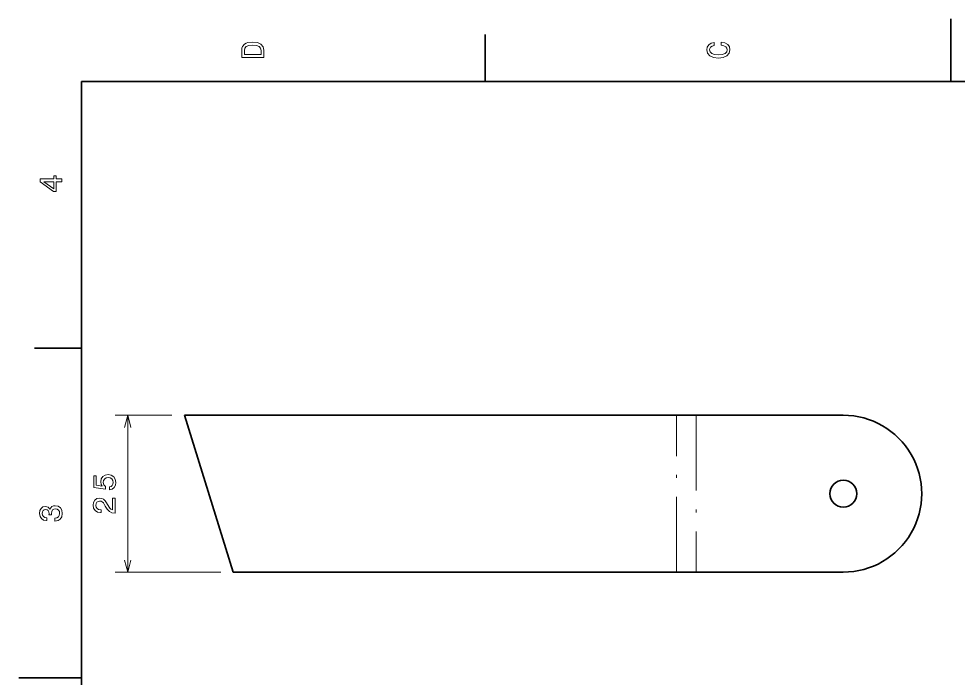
# Model space of a CAD drawing. Extents: x 0 to 297, y 0 to 210.
# Drawn here: x 0 to 149.7, y 104.9 to 210 of the extents above; entities that cross this region are included whole.
import ezdxf

# ---------------------------------------------------------------- set-up
doc = ezdxf.new("R2010")
doc.units = 0
doc.linetypes.add('DASHDOT', pattern=[18.5, 12, -3, 0.5, -3])

msp = doc.modelspace()

# ---------------------------------------------------------------- linework, layer by layer
at = {"color": 7, "lineweight": 35, "ltscale": 0.25}
for p, q in [((148.5, 200), (148.5, 210)), ((10, 105), (0, 105))]:
    msp.add_line(p, q, dxfattribs=at)
at = {"color": 7, "lineweight": 35, "ltscale": 0.1875}
for p, q in [((74.300003, 200), (74.300003, 207.5)), ((10, 157.5), (2.5, 157.5))]:
    msp.add_line(p, q, dxfattribs=at)
at = {"color": 7, "lineweight": 35}
for p, q in [((287, 200), (10, 200)), ((10, 200), (10, 10)), ((26.385162, 146.835205), (34.183746, 121.835213)), ((26.385162, 146.835205), (104.814026, 146.835205)), ((107.956268, 146.835205), (131.385162, 146.835205)), ((104.814026, 121.835213), (34.183746, 121.835213)), ((131.385162, 121.835213), (107.956268, 121.835213))]:
    msp.add_line(p, q, dxfattribs=at)
at = {"color": 8, "lineweight": 13, "ltscale": 0.225606}
msp.add_line((24.385162, 146.835205), (15.360931, 146.835205), dxfattribs=at)
at = {"color": 8, "lineweight": 13}
msp.add_line((17.360931, 121.835213), (17.360931, 146.835205), dxfattribs=at)
at = {"color": 7, "lineweight": 35, "ltscale": 0.078556}
for p, q in [((104.814026, 146.835205), (107.956268, 146.835205)), ((107.956268, 121.835213), (104.814026, 121.835213))]:
    msp.add_line(p, q, dxfattribs=at)
at = {"color": 7, "linetype": 'DASHDOT', "lineweight": 13}
for p, q in [((104.814026, 121.835213), (104.814026, 146.835205)), ((107.956268, 146.835205), (107.956268, 121.835213))]:
    msp.add_line(p, q, dxfattribs=at)
at = {"color": 8, "lineweight": 13, "ltscale": 0.42057}
msp.add_line((32.183746, 121.835213), (15.360931, 121.835213), dxfattribs=at)
at = {"color": 7, "lineweight": 13}
for points in [[(35.533215, 204.994965), (35.533215, 203.829971), (39.033215, 203.829971), (39.033215, 204.994965), (38.922264, 205.544678), (38.584366, 205.953171), (38.034657, 206.205338), (37.283215, 206.296112), (36.516644, 206.215424), (36.21405, 206.114563), (35.971977, 205.973343), (35.644165, 205.56485), (35.563473, 205.297562)], [(35.951801, 204.959656), (36.027451, 205.342941), (36.259438, 205.605194), (36.672985, 205.761536), (37.283215, 205.811966), (37.873272, 205.756485), (38.286816, 205.600143), (38.533936, 205.332855), (38.614628, 204.959656), (38.614628, 204.298996), (35.951801, 204.298996)], [(111.93206, 205.817017), (112.35569, 205.716141), (112.658287, 205.549713), (112.844887, 205.317734), (112.905403, 205.045395), (112.814629, 204.71759), (112.54229, 204.460388), (112.098488, 204.28891), (111.483215, 204.233429), (110.872986, 204.28891), (110.424141, 204.455338), (110.151802, 204.71254), (110.055984, 205.045395), (110.106415, 205.287476), (110.247627, 205.494247), (110.474571, 205.655624), (110.787247, 205.766571), (110.787247, 206.245682), (110.308144, 206.094391), (109.94503, 205.832138), (109.718086, 205.474075), (109.637398, 205.045395), (109.763474, 204.510818), (110.116501, 204.10231), (110.696472, 203.840057), (111.483215, 203.749283), (112.269958, 203.840057), (112.84993, 204.10231), (113.208, 204.510818), (113.329041, 205.045395), (113.233215, 205.51442), (112.965927, 205.892654), (112.527161, 206.159943), (111.93206, 206.301163)], [(6.833213, 184.02739), (6.833213, 184.481277), (5.965778, 184.481277), (5.965778, 184.98056), (5.56232, 184.98056), (5.56232, 184.481277), (3.408862, 184.481277), (3.408862, 184.022339), (5.521974, 182.489197), (5.965778, 182.489197), (5.965778, 184.02739)], [(5.56232, 182.912827), (3.993876, 184.02739), (5.56232, 184.02739)], [(5.73379, 129.979111), (5.769093, 129.979111), (6.253242, 130.059799), (6.616354, 130.296829), (6.848343, 130.670029), (6.934078, 131.164276), (6.848343, 131.688766), (6.626441, 132.082138), (6.273415, 132.334305), (5.819525, 132.425079), (5.521974, 132.384735), (5.279899, 132.273788), (5.0933, 132.092224), (4.957133, 131.850143), (4.684798, 132.177963), (4.251081, 132.293961), (3.857709, 132.218307), (3.560158, 132.00145), (3.373559, 131.648422), (3.307997, 131.164276), (3.388689, 130.710388), (3.610591, 130.362396), (3.963617, 130.135452), (4.432637, 130.059799), (4.46794, 130.059799), (4.46794, 130.508652), (4.145173, 130.548996), (3.913184, 130.680115), (3.771974, 130.891937), (3.721542, 131.189484), (3.761888, 131.451736), (3.867795, 131.643372), (4.039265, 131.759369), (4.271254, 131.804764), (4.518372, 131.759369), (4.684798, 131.638336), (4.785663, 131.426514), (4.815922, 131.139053), (4.810879, 130.942368), (5.209294, 130.942368), (5.199208, 131.189484), (5.244596, 131.507217), (5.365634, 131.744247), (5.56232, 131.885452), (5.819525, 131.935883), (6.112032, 131.880417), (6.328891, 131.734161), (6.465058, 131.502167), (6.510447, 131.194534), (6.460014, 130.876801), (6.308718, 130.644821), (6.066643, 130.498566), (5.73379, 130.443085)]]:
    msp.add_lwpolyline(points, close=True, dxfattribs=at)
at = {"color": 8, "lineweight": 13}
for points in [[(17.878571, 144.903351), (17.360931, 146.835205), (16.843292, 144.903351)], [(16.843292, 123.767059), (17.360931, 121.835213), (17.878571, 123.767059)]]:
    msp.add_lwpolyline(points, dxfattribs=at)
for points in [[(14.44812, 134.952499), (14.861664, 135.063446), (15.184418, 135.310577), (15.386139, 135.673676), (15.461792, 136.137665), (15.371033, 136.647034), (15.123901, 137.045441), (14.73053, 137.297607), (14.226196, 137.393417), (13.757172, 137.307693), (13.389038, 137.065613), (13.152008, 136.687378), (13.066254, 136.198181), (13.12677, 135.819931), (13.293213, 135.527435), (12.350128, 135.66864), (12.350128, 137.201782), (11.936584, 137.201782), (11.936584, 135.33075), (13.79248, 135.05336), (13.79248, 135.456818), (13.55545, 135.749329), (13.469727, 136.122528), (13.525208, 136.445297), (13.686584, 136.692413), (13.933685, 136.848755), (14.251434, 136.904236), (14.569153, 136.848755), (14.816254, 136.687378), (14.972595, 136.440247), (15.028076, 136.122528), (14.992767, 135.85524), (14.87677, 135.648468), (14.695221, 135.497162), (14.44812, 135.421524)], [(15.360931, 131.236649), (15.360931, 133.642273), (14.927216, 133.642273), (14.927216, 131.740967), (14.690186, 131.846878), (14.4935, 132.028442), (14.135437, 132.588242), (13.984131, 132.885788), (13.767273, 133.218643), (13.515106, 133.455673), (13.21756, 133.591843), (12.879669, 133.642273), (12.456024, 133.556534), (12.123169, 133.319504), (11.911377, 132.95639), (11.835724, 132.487366), (11.921448, 132.00322), (12.158478, 131.635071), (12.536713, 131.398041), (13.036011, 131.317337), (13.106598, 131.317337), (13.106598, 131.776276), (13.066254, 131.776276), (12.723328, 131.821671), (12.471161, 131.957825), (12.309784, 132.174698), (12.254303, 132.462158), (12.304749, 132.754669), (12.430817, 132.971527), (12.627502, 133.112732), (12.874634, 133.163162), (13.106598, 133.127869), (13.303284, 133.032043), (13.474762, 132.870651), (13.626068, 132.648758), (13.787445, 132.351196), (14.100128, 131.856964), (14.432983, 131.508987), (14.836426, 131.302216), (15.345795, 131.236649)]]:
    msp.add_lwpolyline(points, close=True, dxfattribs=at)
at = {"color": 7, "lineweight": 35}
msp.add_circle((131.385162, 134.335205), 2.15, dxfattribs=at)
msp.add_arc((131.385162, 134.335205), 12.5, 269.999997, 90.000003, dxfattribs=at)

doc.saveas('drawing.dxf')
